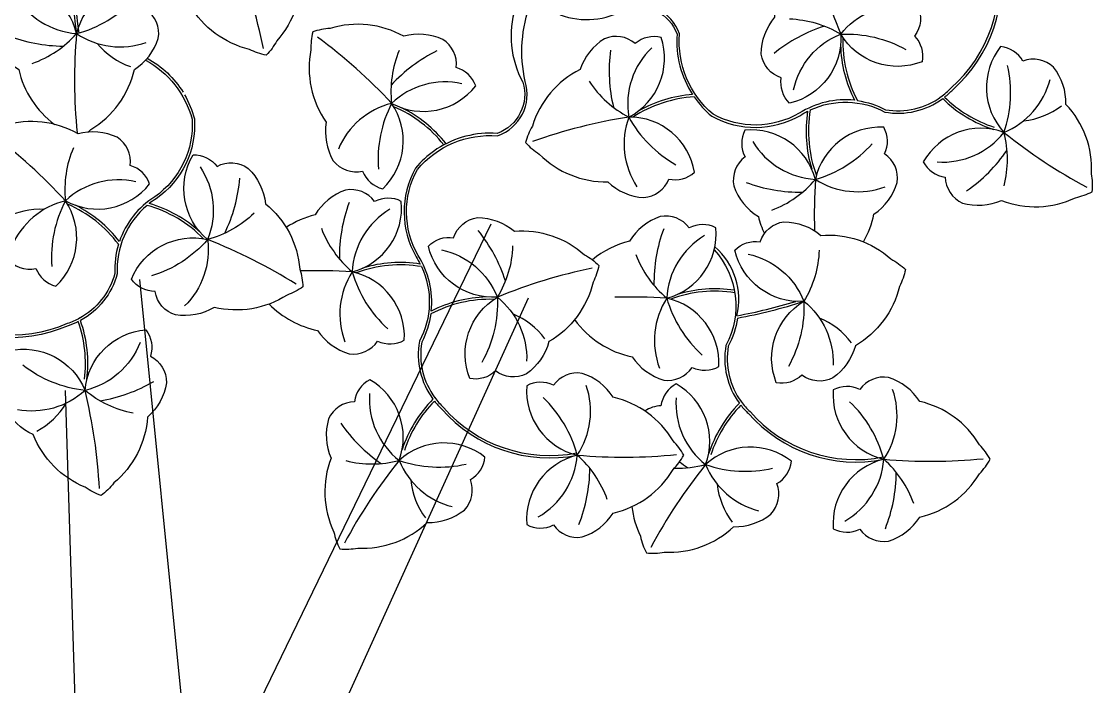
# Model space of a CAD drawing. Header units: millimetres. Extents: x 234.09 to 238.61, y 162.01 to 166.57.
# Drawn here: x 237.402 to 238.073, y 164.106 to 164.522 of the extents above; entities that cross this region are included whole.
import ezdxf

# ---------------------------------------------------------------- set-up
doc = ezdxf.new("R2010")
doc.units = ezdxf.units.MM
for name, color, linetype in [('62', 62, 'Continuous'), ('63', 63, 'Continuous'), ('CauleArvore', 253, 'Continuous')]:
    doc.layers.add(name, color=color, linetype=linetype)

msp = doc.modelspace()

# ---------------------------------------------------------------- linework, layer by layer
at = {"layer": '62'}
for points in [[(237.88309, 164.52394, -0.127493), (237.91515, 164.51436, -0.236268), (237.95518, 164.5327)], [(237.88558, 164.47945, -0.249386), (237.91515, 164.51436, -0.13922), (237.956, 164.50469, -0.13922)], [(237.79683, 164.50584, 0.249386), (237.78238, 164.46243, 0.13922), (237.81187, 164.43256, 0.13922)], [(237.63852, 164.50416, 0.127493), (237.63382, 164.47102, 0.236268), (237.60043, 164.44232)], [(237.97556, 164.43435, 0.249386), (238.01741, 164.45282, 0.13922), (238.0197, 164.49474, 0.13922)], [(237.75753, 164.48485, 0.127493), (237.78238, 164.46243, 0.236268), (237.78751, 164.4187)], [(238.01751, 164.41936, 0.127493), (238.01741, 164.45282, 0.236268), (238.04634, 164.48602)], [(237.67789, 164.4833, 0.249386), (237.63382, 164.47102, 0.13922), (237.62554, 164.42987, 0.13922)], [(237.86012, 164.44705, 0.249386), (237.89929, 164.42342, 0.13922), (237.93491, 164.44564, 0.13922)], [(237.43442, 164.4431, 0.127493), (237.42947, 164.41, 0.236268), (237.39586, 164.38156)], [(237.51379, 164.43123, -0.249386), (237.51853, 164.38572, -0.13922), (237.48329, 164.36292, -0.13922)], [(237.47363, 164.42194, 0.249386), (237.42947, 164.41, 0.13922), (237.42087, 164.36892, 0.13922)], [(237.87197, 164.4041, 0.127493), (237.89929, 164.42342, 0.236268), (237.94308, 164.41883)], [(237.63274, 164.4047, 0.249386), (237.60912, 164.36552, 0.13922), (237.63133, 164.32991, 0.13922)], [(237.54763, 164.40225, -0.127493), (237.51853, 164.38572, -0.236268), (237.50408, 164.34413)], [(237.5898, 164.39285, 0.127493), (237.60912, 164.36552, 0.236268), (237.60452, 164.32173)], [(237.82979, 164.3882, 0.249386), (237.80616, 164.34903, 0.13922), (237.82838, 164.31341, 0.13922)], [(237.66515, 164.37923, -0.249386), (237.70006, 164.34966, -0.13922), (237.69038, 164.30881, -0.13922)], [(237.70963, 164.38173, -0.127493), (237.70006, 164.34966, -0.236268), (237.7184, 164.30963)], [(237.90163, 164.37913, -0.127493), (237.89206, 164.34707, -0.236268), (237.9104, 164.30704)], [(237.78684, 164.37635, 0.127493), (237.80616, 164.34903, 0.236268), (237.80157, 164.30523)], [(237.85715, 164.37664, -0.249386), (237.89206, 164.34707, -0.13922), (237.88238, 164.30622, -0.13922)], [(237.47623, 164.32133, -0.249386), (237.44173, 164.29129, -0.13922), (237.40281, 164.30703, -0.13922)], [(237.47198, 164.27698, -0.127493), (237.44173, 164.29129, -0.236268), (237.39939, 164.27921)], [(237.62005, 164.28926, 0.249386), (237.63852, 164.24741, 0.13922), (237.68044, 164.24511, 0.13922)], [(237.81205, 164.28667, 0.249386), (237.83052, 164.24481, 0.13922), (237.87244, 164.24252, 0.13922)], [(237.60506, 164.2473, 0.127493), (237.63852, 164.24741, 0.236268), (237.67172, 164.21848)], [(237.81103, 164.24268, 0.073906), (237.83052, 164.24481, 0.236268), (237.86371, 164.21588)]]:
    msp.add_lwpolyline(points, format="xyb", dxfattribs=at)
for centre, radius, start, end in [((238.22764, 164.64274), 0.33783, 191.77519, 202.3348), ((237.22287, 164.43638), 0.33783, 11.77519, 22.3348), ((237.4401, 164.56326), 0.04871, 209.65742, 265.66997), ((237.41671, 164.58896), 0.07684, 284.86432, 316.56744), ((237.93529, 164.42567), 0.09851, 107.93501, 128.91095), ((237.42912, 164.60534), 0.09851, 248.483, 269.45893), ((237.38643, 164.55883), 0.06669, 289.49063, 318.55309), ((237.773, 164.48559), 0.33783, 175.05915, 185.61876), ((237.46379, 164.55556), 0.04919, 236.18792, 289.36135), ((237.38659, 164.24079), 0.33783, 42.96179, 53.5214), ((237.48542, 164.53825), 0.04674, 219.46154, 251.00095), ((237.70598, 164.41567), 0.09851, 116.38564, 137.36158), ((237.86862, 164.49132), 0.09851, 172.40261, 193.37855), ((238.02514, 164.50664), 0.04674, 275.61414, 307.15356), ((237.8351, 164.12873), 0.33783, 98.97876, 109.53837), ((237.18048, 164.18167), 0.33783, 42.5222, 53.08181), ((238.22904, 164.71616), 0.33783, 231.21175, 241.77136), ((237.93805, 164.49726), 0.09851, 304.6356, 325.61154), ((237.44056, 164.43254), 0.09851, 334.15915, 355.13508), ((237.89003, 164.5139), 0.09851, 249.72192, 270.69785), ((238.23642, 164.40161), 0.33783, 176.29807, 181.75744), ((237.4137, 164.35797), 0.04674, 86.92459, 118.46401), ((237.69959, 164.37478), 0.09851, 159.72192, 180.69785), ((237.61137, 164.32953), 0.09851, 17.93501, 38.91095), ((237.89664, 164.35828), 0.09851, 159.72192, 180.69785), ((237.39504, 164.07127), 0.33783, 57.99932, 68.55893), ((237.5873, 164.02839), 0.33783, 86.29807, 91.81338), ((237.82844, 164.03717), 0.33783, 101.77519, 112.3348), ((237.78435, 164.0119), 0.33783, 86.29807, 91.81338), ((237.69222, 164.29586), 0.04674, 36.39299, 67.93241), ((237.88422, 164.29327), 0.04674, 36.39299, 67.93241), ((237.43522, 164.38201), 0.09851, 279.24546, 300.2214), ((237.11343, 164.21159), 0.33783, 3.08564, 13.64525), ((237.70925, 164.2781), 0.04919, 326.18792, 19.36135), ((237.90125, 164.2755), 0.04919, 326.18792, 19.36135), ((237.67586, 164.23101), 0.07684, 14.86432, 46.56744), ((237.86785, 164.22842), 0.07684, 14.86432, 46.56744), ((237.38973, 164.30716), 0.04674, 297.70344, 329.24286), ((237.68295, 164.32676), 0.09851, 214.6356, 235.61154), ((237.70155, 164.2544), 0.04871, 299.65742, 355.66997), ((237.77922, 164.5873), 0.33783, 265.05915, 275.61876), ((237.70599, 164.20074), 0.06669, 19.49063, 48.55309), ((237.90185, 164.03577), 0.33783, 141.21175, 151.77136), ((238.09385, 164.03318), 0.33783, 141.21175, 151.77136), ((237.87495, 164.32417), 0.09851, 231.9295, 235.61154), ((237.89355, 164.25181), 0.04871, 299.65742, 355.66997), ((237.97122, 164.58471), 0.33783, 265.05915, 275.61876), ((237.89799, 164.19814), 0.06669, 19.49063, 48.55309), ((237.65947, 164.24343), 0.09851, 338.483, 359.45893), ((237.85147, 164.24083), 0.09851, 338.483, 359.45893), ((237.69234, 164.23968), 0.04674, 185.61414, 217.15356), ((237.88434, 164.23709), 0.04674, 185.61414, 217.15356)]:
    msp.add_arc(centre, radius, start, end, dxfattribs=at)
at = {"layer": '63'}
for points in [[(237.91504, 164.50745, 0.111982), (237.92386, 164.47293, 0.170499), (237.8891, 164.46478, -0.261802), (237.83525, 164.46422, -0.242397), (237.81415, 164.51448, 0.403135), (237.78004, 164.53178, -0.246589), (237.73054, 164.55104, 0.297406), (237.73447, 164.59478, -0.399705), (237.75053, 164.62693, 0.164024), (237.78829, 164.63667, 0.112191), (237.7987, 164.60253)], [(237.53547, 164.57167, 0.111982), (237.52665, 164.60618, 0.170499), (237.56141, 164.61434, -0.261802), (237.61526, 164.6149, -0.242397), (237.63636, 164.56463, 0.403135), (237.67047, 164.54734, -0.193811), (237.69335, 164.54584, -0.110591), (237.7113, 164.53092, 0.203779), (237.71604, 164.48434, -0.399705), (237.69998, 164.45219, 0.164024), (237.66222, 164.44245), (237.66078, 164.44149, 0.067526), (237.64867, 164.43041, 0.262665), (237.64919, 164.37493, -0.024866), (237.65177, 164.37041, 0.11396), (237.61563, 164.36783)], [(237.47029, 164.6042, 0.036578), (237.46522, 164.59956, 0.26706), (237.43642, 164.51469)], [(237.47256, 164.60404, 0.046244), (237.46627, 164.59848, 0.267271), (237.43789, 164.51498, 0.267271)], [(237.97795, 164.47508, 0.046244), (237.98424, 164.48064, 0.267271), (238.01262, 164.56414, 0.267271)], [(237.98022, 164.47492, 0.036578), (237.98529, 164.47956, 0.26706), (238.01409, 164.56443)], [(237.44356, 164.45298, 0.015462), (237.44542, 164.45469, 0.205226), (237.47264, 164.49219, 0.1746), (237.48764, 164.51169, 0.287728), (237.48014, 164.52969, 0.244009), (237.47989, 164.54639, 0.367619), (237.43642, 164.51469, 0.367619), (237.39295, 164.54639, 0.244009), (237.3927, 164.52969, 0.287728), (237.3852, 164.51169, 0.1746), (237.4002, 164.49219, 0.205226)], [(237.69315, 164.34977, 0.111982), (237.65863, 164.34095, 0.170499), (237.65047, 164.37571, -0.261802), (237.64992, 164.42956, -0.242397), (237.70018, 164.45067, 0.403135), (237.71748, 164.48477, -0.148926), (237.72107, 164.53388, -0.248003), (237.73943, 164.52648, 0.232235), (237.78048, 164.53035, -0.399705), (237.81263, 164.51428, 0.164024), (237.82236, 164.47652, 0.112191), (237.78822, 164.46611)], [(237.48072, 164.49924, -0.128833), (237.50314, 164.47793, -0.262665)], [(237.4002, 164.49219, 0.180009), (237.42266, 164.45785, 0.068851)], [(237.4797, 164.49809, -0.206326), (237.50881, 164.46103, -0.261802), (237.48542, 164.41252, 0.170499), (237.46327, 164.38452, -0.20505)], [(237.50404, 164.47644, -0.067526), (237.51029, 164.46127, -0.262665), (237.48625, 164.41127, 0.024866), (237.48199, 164.40827, -0.206382)], [(237.82333, 164.47509, 0.067526), (237.8344, 164.46298, 0.262665), (237.88988, 164.46349, -0.024866), (237.8944, 164.46608, 0.206382)], [(237.89605, 164.46688, -0.235468), (237.94277, 164.46557, 0.206382), (237.97902, 164.474, 0.26706)], [(237.92567, 164.47271, -0.086488), (237.94327, 164.467, 0.20505), (237.97813, 164.47521, 0.20505)], [(237.89929, 164.42342, 0.367619), (237.85515, 164.45417, 0.244009), (237.85525, 164.43747, 0.287728), (237.84815, 164.41931, 0.1746), (237.86356, 164.40014, 0.048022), (237.86733, 164.38952, 0.068851)], [(237.92943, 164.38428, 0.079632), (237.93599, 164.40171, 0.1746), (237.95057, 164.42153, 0.287728), (237.94268, 164.43936, 0.244009), (237.94206, 164.45605, 0.367619), (237.89929, 164.42342, 0.367619)], [(237.60912, 164.36552, 0.367619), (237.63987, 164.40966, 0.244009), (237.62317, 164.40956, 0.287728), (237.60501, 164.41667, 0.1746), (237.58584, 164.40125, 0.084418), (237.56777, 164.39333, 0.068851)], [(237.48057, 164.40712, 0.235468), (237.46191, 164.36427, -0.206382), (237.43887, 164.33504, -0.26706)], [(237.80616, 164.34903, 0.367619), (237.83691, 164.39317, 0.244009), (237.82021, 164.39306, 0.287728), (237.80205, 164.40017, 0.1746), (237.78288, 164.38475, 0.112126), (237.75963, 164.373, 0.068851)], [(237.46271, 164.38279, 0.086488), (237.4604, 164.36443, -0.20505), (237.43815, 164.33636, -0.20505)], [(237.8359, 164.37926, -0.316495), (237.84326, 164.31945, 0.206382), (237.8517, 164.2832, 0.26706)], [(237.55708, 164.34537, 0.150126), (237.5874, 164.32882, 0.1746), (237.60722, 164.31425, 0.287728), (237.62506, 164.32214, 0.244009), (237.64175, 164.32275, 0.367619), (237.60912, 164.36552, 0.367619)], [(237.65258, 164.36876, -0.235468), (237.65126, 164.32204, 0.206382), (237.6597, 164.2858, 0.26706)], [(237.74847, 164.33561, 0.188629), (237.78445, 164.31233, 0.1746), (237.80427, 164.29775, 0.287728), (237.8221, 164.30564, 0.244009), (237.83879, 164.30626, 0.367619), (237.80616, 164.34903, 0.367619)], [(237.43752, 164.33435, -0.036578), (237.43117, 164.33173, -0.26706), (237.34211, 164.34171)], [(237.43835, 164.33647, -0.046244), (237.43064, 164.33313, -0.267271), (237.34299, 164.34292, -0.267271)], [(237.65841, 164.33915, -0.086488), (237.6527, 164.32155, 0.20505), (237.66091, 164.28669, 0.20505)], [(237.8504, 164.33655, -0.086488), (237.8447, 164.31896, 0.20505), (237.85291, 164.2841, 0.20505)], [(237.83052, 164.24481, 0.367619), (237.81208, 164.29535, 0.244009), (237.80256, 164.28162, 0.147017), (237.79253, 164.27833, 0.1746)], [(237.66062, 164.28459, 0.036578), (237.66526, 164.27953, 0.26706), (237.75013, 164.25072)], [(237.66078, 164.28687, 0.046244), (237.66634, 164.28057, 0.267271), (237.74984, 164.25219, 0.267271)], [(237.85278, 164.28427, 0.046244), (237.85834, 164.27798, 0.267271), (237.94184, 164.2496, 0.267271)], [(237.85262, 164.282, 0.036578), (237.85726, 164.27693, 0.26706), (237.94213, 164.24813)], [(237.78435, 164.2185, 0.082321), (237.78963, 164.19999, 0.068851), (237.7934, 164.18947, 0.068851), (237.80458, 164.18997, 0.205226), (237.84807, 164.20595, 0.1746), (237.87139, 164.21379, 0.287728), (237.87519, 164.23292, 0.244009), (237.88427, 164.24693, 0.367619), (237.83052, 164.24481, 0.367619)]]:
    msp.add_lwpolyline(points, format="xyb", dxfattribs=at)
for points in [[(237.53536, 164.56476, -0.367619), (237.56736, 164.608, -0.244009), (237.5726, 164.59214, -0.287728), (237.58514, 164.57721, -0.1746), (237.57665, 164.55412, -0.205226), (237.56188, 164.51019, -0.068851), (237.55528, 164.50117, -0.068851), (237.54471, 164.50481, -0.205226), (237.50752, 164.53246, -0.1746), (237.48737, 164.54658, -0.287728), (237.48915, 164.566, -0.244009), (237.4844, 164.58201, -0.367619)], [(237.91515, 164.51436, -0.367619), (237.88315, 164.47112, -0.244009), (237.87791, 164.48698, -0.287728), (237.86538, 164.50191, -0.1746), (237.87386, 164.525, -0.205226), (237.88863, 164.56893, -0.068851), (237.89523, 164.57795, -0.068851), (237.9058, 164.57431, -0.205226), (237.94299, 164.54666, -0.1746), (237.96314, 164.53254, -0.287728), (237.96136, 164.51312, -0.244009), (237.96611, 164.49711, -0.367619)], [(237.63382, 164.47102, 0.367619), (237.68648, 164.48203, 0.244009), (237.67427, 164.49341, 0.287728), (237.66594, 164.51104, 0.1746), (237.64141, 164.51299, 0.205226), (237.59534, 164.51793, 0.068851), (237.58438, 164.5157, 0.068851), (237.58327, 164.50457, 0.205226), (237.59285, 164.45923, 0.1746), (237.59726, 164.43503, 0.287728), (237.61564, 164.42853, 0.244009), (237.6282, 164.41752, 0.367619)], [(237.78238, 164.46243, 0.367619), (237.80269, 164.51224, 0.244009), (237.78642, 164.50848, 0.287728), (237.76715, 164.51143, 0.1746), (237.75183, 164.49218, 0.205226), (237.72198, 164.45673, 0.068851), (237.7177, 164.4464, 0.068851), (237.72631, 164.43926, 0.205226), (237.76925, 164.42186, 0.1746), (237.79179, 164.41199, 0.287728), (237.80746, 164.4236, 0.244009), (237.8236, 164.42787, 0.367619)], [(238.01741, 164.45282, 0.367619), (237.96687, 164.43438, 0.244009), (237.9806, 164.42487, 0.287728), (237.99137, 164.40861, 0.1746), (238.01592, 164.41021, 0.205226), (238.06223, 164.41193, 0.068851), (238.07275, 164.41571, 0.068851), (238.07225, 164.42688, 0.205226), (238.05627, 164.47038, 0.1746), (238.04843, 164.49369, 0.287728), (238.0293, 164.49749, 0.244009), (238.01529, 164.50658, 0.367619)], [(237.42947, 164.41, 0.367619), (237.48221, 164.4206, 0.244009), (237.47008, 164.43208, 0.287728), (237.46189, 164.44978, 0.1746), (237.43738, 164.45191, 0.205226), (237.39134, 164.4572, 0.068851), (237.38037, 164.45506, 0.068851), (237.37917, 164.44394, 0.205226), (237.3884, 164.39853, 0.1746), (237.39263, 164.37429, 0.287728), (237.41096, 164.36765, 0.244009), (237.42344, 164.35655, 0.367619)], [(237.51853, 164.38572, -0.367619), (237.50945, 164.43875, -0.244009), (237.52452, 164.43156, -0.287728), (237.54398, 164.43028, -0.1746), (237.55479, 164.40818, -0.205226), (237.57628, 164.36713, -0.068851), (237.57823, 164.35611, -0.068851), (237.56829, 164.351, -0.205226), (237.52259, 164.34328, -0.1746), (237.49846, 164.3385, -0.287728), (237.48567, 164.35322, -0.244009), (237.47082, 164.36087, -0.367619)], [(237.70006, 164.34966, -0.367619), (237.65681, 164.38166, -0.244009), (237.67267, 164.3869, -0.287728), (237.68761, 164.39944, -0.1746), (237.7107, 164.39095, -0.205226), (237.75462, 164.37619, -0.068851), (237.76365, 164.36958, -0.068851), (237.76, 164.35901, -0.205226), (237.73236, 164.32182, -0.1746), (237.71823, 164.30168, -0.287728), (237.69881, 164.30345, -0.244009), (237.6828, 164.29871, -0.367619)], [(237.89206, 164.34707, -0.367619), (237.84881, 164.37907, -0.244009), (237.86467, 164.38431, -0.287728), (237.87961, 164.39685, -0.1746), (237.9027, 164.38836, -0.205226), (237.94662, 164.37359, -0.068851), (237.95565, 164.36699, -0.068851), (237.952, 164.35642, -0.205226), (237.92435, 164.31923, -0.1746), (237.91023, 164.29909, -0.287728), (237.89081, 164.30086, -0.244009), (237.8748, 164.29611, -0.367619)], [(237.44173, 164.29129, -0.367619), (237.4799, 164.3292, -0.244009), (237.48268, 164.31274, -0.287728), (237.49282, 164.29608, -0.1746), (237.48094, 164.27453, -0.205226), (237.45971, 164.23334, -0.068851), (237.45181, 164.22542, -0.068851), (237.44191, 164.23062, -0.205226), (237.40933, 164.26357, -0.1746), (237.39155, 164.28057, -0.287728), (237.39624, 164.2995, -0.244009), (237.39397, 164.31605, -0.367619)], [(237.63852, 164.24741, 0.367619), (237.62008, 164.29794, 0.244009), (237.61056, 164.28422, 0.287728), (237.59431, 164.27345, 0.1746), (237.5959, 164.2489, 0.205226), (237.59763, 164.20259, 0.068851), (237.6014, 164.19206, 0.068851), (237.61258, 164.19256, 0.205226), (237.65607, 164.20854, 0.1746), (237.67939, 164.21638, 0.287728), (237.68319, 164.23551, 0.244009), (237.69227, 164.24952, 0.367619)], [(237.77263, 164.2145, 0.205226), (237.81013, 164.24172, 0.068851), (237.81677, 164.25072, 0.068851), (237.81013, 164.25972, 0.205226), (237.77263, 164.28695, 0.1746), (237.75313, 164.30195, 0.287728), (237.73513, 164.29445, 0.244009), (237.71843, 164.29419, 0.367619), (237.75013, 164.25072, 0.367619), (237.71843, 164.20726, 0.244009), (237.73513, 164.207, 0.287728), (237.75313, 164.1995, 0.1746)], [(237.96463, 164.21191, 0.205226), (238.00213, 164.23913, 0.068851), (238.00877, 164.24813, 0.068851), (238.00213, 164.25713, 0.205226), (237.96463, 164.28435, 0.1746), (237.94513, 164.29935, 0.287728), (237.92713, 164.29185, 0.244009), (237.91043, 164.2916, 0.367619), (237.94213, 164.24813, 0.367619), (237.91043, 164.20466, 0.244009), (237.92713, 164.20441, 0.287728), (237.94513, 164.19691, 0.1746)]]:
    msp.add_lwpolyline(points, format="xyb", close=True, dxfattribs=at)
for centre, radius, start, end in [((237.99555, 164.50963), 0.07903, 178.15547, 207.8525), ((237.8282, 164.3962), 0.07903, 93.5334, 123.15808), ((238.03565, 164.53127), 0.08053, 225.3179, 251.99486), ((238.03565, 164.53127), 0.07903, 225.47016, 251.99486), ((237.60452, 164.39601), 0.07903, 38.31668, 67.14112), ((237.60452, 164.39601), 0.08053, 38.11606, 63.7449), ((237.97396, 164.45358), 0.08053, 171.07576, 197.08118), ((237.97396, 164.45358), 0.07903, 170.31588, 200.47739), ((237.39959, 164.33522), 0.07903, 37.0045, 66.70153), ((237.39959, 164.33522), 0.08053, 37.74742, 63.30531), ((237.4595, 164.33095), 0.07903, 44.37961, 74.54112), ((237.4595, 164.33095), 0.08053, 47.77582, 73.78125), ((237.80792, 164.34824), 0.04344, 346.40885, 49.17904), ((237.63928, 164.29085), 0.07903, 80.31588, 110.47739), ((237.83633, 164.27436), 0.07903, 80.93339, 110.47739), ((237.83633, 164.27436), 0.08053, 81.30102, 107.08118), ((237.69533, 164.26927), 0.07903, 88.15547, 117.8525), ((237.79484, 164.64433), 0.31125, 280.233, 287.22399), ((237.79484, 164.64433), 0.31275, 280.233, 288.10911), ((237.36297, 164.30811), 0.07903, 352.86214, 19.38684), ((237.36297, 164.30811), 0.08053, 352.86214, 19.5391), ((237.71696, 164.22917), 0.08053, 135.3179, 161.99486), ((237.71696, 164.22917), 0.07903, 135.47016, 161.99486), ((237.90896, 164.22658), 0.08053, 135.3179, 161.99486), ((237.90896, 164.22658), 0.07903, 135.47016, 161.99486)]:
    msp.add_arc(centre, radius, start, end, dxfattribs=at)
at = {"layer": 'CauleArvore'}
for p, q in [((237.51063, 164.01314), (237.69625, 164.39549)), ((237.47583, 164.36074), (237.51063, 164.01314)), ((237.32501, 163.48017), (237.71946, 164.34915)), ((237.44102, 163.92045), (237.42942, 164.29122))]:
    msp.add_line(p, q, dxfattribs=at)

doc.saveas('drawing.dxf')
